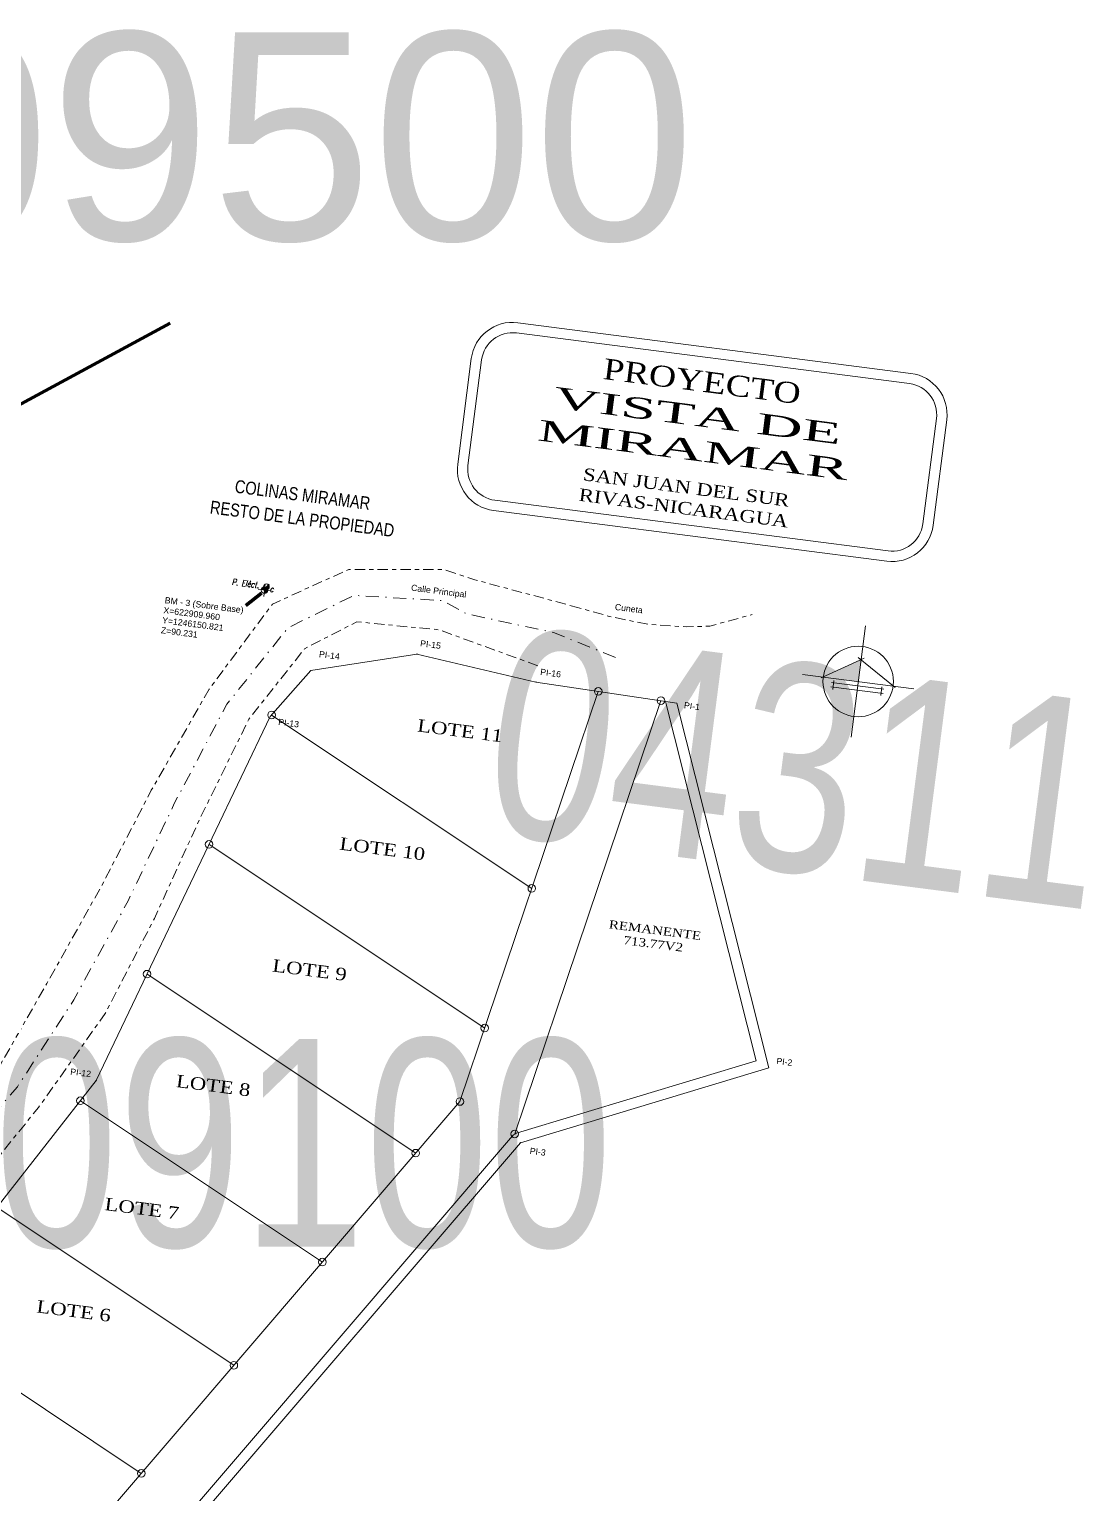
# Model space of a CAD drawing. Header units: inches. Extents: x 610851 to 630254, y 1234683 to 1264905.
# Drawn here: x 622884.7 to 622986.2, y 1246070.1 to 1246211 of the extents above; entities that cross this region are included whole.
import ezdxf
from ezdxf.enums import TextEntityAlignment as Align

# ---------------------------------------------------------------- set-up
doc = ezdxf.new("R2010")
doc.units = ezdxf.units.IN
doc.header["$MEASUREMENT"] = 0
doc.linetypes.add('CENTRO1', pattern=[4.4, 2, -0.8, 0.8, -0.8])
doc.linetypes.add('DASHDOTX2', pattern=[508.001, 254, -127, 0.001, -127])
doc.layers.add('Level 50', color=7, linetype='Continuous', lineweight=0)
doc.layers.add('Level 7', color=7, linetype='Continuous', lineweight=0)
doc.styles.add('ARIAL', font='arial.ttf', dxfattribs={"height": 0.225})
doc.styles.add('ROMAN80', font='romans.shx', dxfattribs={"width": 0.8, "oblique": 10, "height": 0.54})
doc.styles.get("Standard").update_dxf_attribs({"font": 'arial.ttf'})
doc.styles.add('Styledgn003', font='dgn003.shx')
doc.styles.add('Styledgn032', font='dgn032.shx')
doc.styles.add('Styletxt', font='txt.shx')
doc.styles.add('Swis721', font='swissk.ttf')
doc.dimstyles.new('Standard-Leader', dxfattribs={"dimtxt": 0.3, "dimasz": 0.6, "dimexe": 0.18, "dimexo": 0.0625, "dimgap": 0, "dimtad": 0, "dimtih": 1, "dimtoh": 1, "dimdec": 4, "dimzin": 3, "dimdsep": 46, "dimtxsty": 'Styletxt', "dimsah": 1, "dimcen": 0.09, "dimclrd": 2, "dimadec": 0, "dimazin": 0, "dimtfac": 1, "dimtdec": 4, "dimtofl": 0, "dimtmove": 0, "dimatfit": 3, "dimfxl": 1, "dimtolj": 1, "dimtzin": 0, "dimarcsym": 0})
doc.dimstyles.new('STANDARD-Linear', dxfattribs={"dimtxt": 1.5, "dimasz": 1.13, "dimexe": 0.125, "dimexo": 0.000625, "dimgap": 0.3, "dimtad": 1, "dimzin": 7, "dimdsep": 46, "dimtxsty": 'Styletxt', "dimsah": 1, "dimcen": 2.5, "dimclrd": 1, "dimclre": 1, "dimclrt": 2, "dimaunit": 1, "dimadec": 7, "dimazin": 0, "dimtfac": 1, "dimtofl": 0, "dimtmove": 1, "dimatfit": 3, "dimfxl": 1, "dimtolj": 1, "dimtzin": 0, "dimarcsym": 0})

# ---------------------------------------------------------------- blocks, each defined once
blk = doc.blocks.new('DGN_COMPLEXCHAIN89')
at = {"layer": 'Level 50', "color": 7, "flags": 128}
for points in [[(622945.99, 1246146.3), (622954.72, 1246111.71), (622931.72, 1246104.78)], [(622931.25, 1246104.48), (622896.51, 1246063.96), (622893.37, 1246058.93), (622883.2, 1246038.47), (622879.93, 1246030.63), (622873.41, 1245999.18)]]:
    blk.add_lwpolyline(points, dxfattribs=at)
at = {"layer": 'Level 50', "color": 7}
blk.add_arc((622932.01, 1246103.82), 1, 106.7628, 139.3883, dxfattribs=at)

msp = doc.modelspace()

# ---------------------------------------------------------------- hatches: boundary and pattern name
at = {"layer": 'Level 50', "linetype": 'Continuous'}
h = msp.add_hatch(color=7, dxfattribs=at)
edge = h.paths.add_edge_path()
edge.add_line((622907.40803, 1246157.31032), (622907.40803, 1246157.31032))
edge.add_arc((622907.36883, 1246157.006), 0.30683, 82.6591278, 172.6591278)
edge.add_line((622907.06451, 1246157.04521), (622907.06451, 1246157.04521))
edge.add_line((622907.06451, 1246157.04521), (622907.36883, 1246157.006))
edge.add_line((622907.36883, 1246157.006), (622907.40803, 1246157.31032))
h = msp.add_hatch(color=7, dxfattribs=at)
edge = h.paths.add_edge_path()
edge.add_line((622907.36883, 1246157.006), (622907.32962, 1246156.70168))
edge.add_arc((622907.36883, 1246157.006), 0.30683, -97.3408721, -7.3408721)
edge.add_line((622907.67314, 1246156.9668), (622907.67314, 1246156.9668))
edge.add_line((622907.67314, 1246156.9668), (622907.36883, 1246157.006))
h = msp.add_hatch(color=7, dxfattribs=at)
edge = h.paths.add_edge_path()
edge.add_line((622907.83019, 1246157.28736), (622907.83019, 1246157.28736))
edge.add_arc((622907.55087, 1246157.32334), 0.28163, -7.3408721, 42.420763)
edge.add_line((622907.75877, 1246157.51332), (622907.75877, 1246157.51332))
edge.add_line((622907.75877, 1246157.51332), (622907.34359, 1246157.13267))
edge.add_arc((622907.55087, 1246157.32334), 0.28163, -137.3894411, -7.3408722)
msp.add_hatch(color=7, dxfattribs=at).paths.add_polyline_path([(622964.52654, 1246148.20901), (622964.79755, 1246150.31133), (622961.16282, 1246148.64263)])

# ---------------------------------------------------------------- linework, layer by layer
at = {"layer": 'Level 50', "color": 7}
for p, q in [((622906.76264, 1246157.08409), (622907.97501, 1246156.92791)), ((622907.82989, 1246157.57853), (622907.21295, 1246157.01289)), ((622907.44692, 1246157.61219), (622907.29073, 1246156.39982)), ((622963.83722, 1246142.8617), (622965.21586, 1246153.55631)), ((622911.81732, 1246149.2581), (622922.04534, 1246150.84828)), ((622922.04534, 1246150.84828), (622933.50277, 1246148.15224)), ((622960.97682, 1246148.55723), (622965.10992, 1246150.45474)), ((622964.53176, 1246150.52927), (622968.07649, 1246147.62268)), ((622907.92634, 1246144.85114), (622911.81732, 1246149.2581)), ((622959.17923, 1246148.89833), (622969.87384, 1246147.51969)), ((622939.50214, 1246147.26113), (622926.18541, 1246107.78603)), ((622933.50277, 1246148.15224), (622947.06158, 1246146.1383)), ((622933.50277, 1246148.15224), (622947.06158, 1246146.1383)), ((622961.89535, 1246147.69329), (622966.94092, 1246147.04286)), ((622961.94955, 1246148.11376), (622966.99513, 1246147.46333)), ((622962.07853, 1246147.45557), (622962.1868, 1246148.29652)), ((622966.70359, 1246146.85973), (622966.81199, 1246147.70066)), ((622945.5322, 1246146.36546), (622931.46396, 1246104.66264)), ((622947.06158, 1246146.1383), (622955.91989, 1246111.02666)), ((622891.16536, 1246109.80749), (622907.92634, 1246144.85114)), ((622908.0452, 1246144.98576), (622933.10311, 1246128.29232)), ((622902.03297, 1246132.52934), (622928.56884, 1246114.85129)), ((622896.06204, 1246120.04541), (622921.92406, 1246102.81628)), ((622955.91989, 1246111.02666), (622932.0097, 1246103.82468)), ((622955.91989, 1246111.02666), (622932.0097, 1246103.82468)), ((622828.41659, 1246029.86479), (622891.16536, 1246109.80749)), ((622889.63888, 1246107.86274), (622912.94052, 1246092.33933)), ((622926.18541, 1246107.78603), (622891.66179, 1246067.52325)), ((622932.0097, 1246103.82468), (622897.32019, 1246063.36844)), ((622904.41592, 1246082.39762), (622881.588, 1246097.60581)), ((622895.49804, 1246071.99724), (622873.1653, 1246086.87519))]:
    msp.add_line(p, q, dxfattribs=at)
at = {"layer": 'Level 50', "color": 7, "flags": 128}
for points in [[(622931.75326, 1246182.74317), (622969.59921, 1246177.86755), (622969.59921, 1246177.86755, -0.414213562), (622973.05534, 1246173.38925), (622973.05534, 1246173.38925), (622971.74831, 1246163.24375), (622971.74831, 1246163.24375), (622971.74831, 1246163.24375, -0.414213562), (622967.27001, 1246159.78763), (622967.27001, 1246159.78763), (622929.42405, 1246164.66325), (622929.42405, 1246164.66325), (622929.42405, 1246164.66325, -0.414213562), (622925.96793, 1246169.14155), (622927.27495, 1246179.28705), (622927.27495, 1246179.28705, -0.414213562), (622931.75326, 1246182.74317)], [(622931.62548, 1246181.75137), (622969.47144, 1246176.87575), (622969.47144, 1246176.87575, -0.414213562), (622972.06353, 1246173.51702), (622972.06353, 1246173.51702), (622970.75651, 1246163.37153), (622970.75651, 1246163.37153), (622970.75651, 1246163.37153, -0.414213562), (622967.39778, 1246160.77943), (622929.55183, 1246165.65505), (622929.55183, 1246165.65505, -0.414213562), (622926.95973, 1246169.01378), (622928.26676, 1246179.15927), (622928.26676, 1246179.15927, -0.414213562), (622931.62548, 1246181.75137)]]:
    msp.add_lwpolyline(points, format="xyb", dxfattribs=at)
at = {"layer": 'Level 50', "color": 7, "linetype": 'CENTRO1', "ltscale": 0.5, "flags": 128}
for points in [[(622805.71887, 1246005.28446), (622808.94133, 1246012.36777), (622815.94822, 1246027.44507), (622822.74469, 1246036.34965), (622835.3522, 1246052.75523), (622846.02139, 1246066.95036), (622856.78748, 1246080.72364), (622866.80438, 1246093.60434), (622873.92796, 1246102.38713), (622881.55956, 1246110.6679), (622886.41552, 1246119.15299), (622891.69667, 1246128.5593), (622896.47152, 1246137.73744), (622902.03475, 1246147.47845), (622908.12374, 1246155.66556), (622915.4988, 1246158.99653), (622924.66705, 1246158.9739), (622927.61248, 1246158.00562), (622936.88824, 1246155.50695)], [(622936.88824, 1246155.50695), (622940.56376, 1246154.47688), (622944.27972, 1246153.71383), (622948.00866, 1246153.46635), (622950.23947, 1246153.54092), (622954.31651, 1246154.65714)], [(622933.67691, 1246149.73093), (622924.16535, 1246153.18556), (622916.26745, 1246153.95903), (622911.22689, 1246151.35876), (622905.85742, 1246144.58531), (622901.12169, 1246134.95951), (622896.77339, 1246125.41386), (622892.03734, 1246116.26299), (622885.61669, 1246107.22328), (622878.6291, 1246098.61958), (622872.06777, 1246090.26445), (622862.0687, 1246077.20904), (622851.24666, 1246062.77449), (622841.2072, 1246048.8108), (622827.68039, 1246032.35225), (622821.51368, 1246023.8515), (622814.10617, 1246010.25856), (622811.48867, 1246003.58228)]]:
    msp.add_lwpolyline(points, dxfattribs=at)
at = {"layer": 'Level 50', "color": 7, "linetype": 'DASHDOTX2', "ltscale": 0.005, "flags": 128}
msp.add_lwpolyline([(622941.15056, 1246150.52451), (622935.19845, 1246152.9247), (622926.77918, 1246154.73831), (622924.49137, 1246155.99795), (622915.98812, 1246156.4945), (622909.63609, 1246153.38765), (622903.73847, 1246146.02082), (622898.68271, 1246136.45439), (622894.23064, 1246127.08949), (622889.0031, 1246117.55931), (622883.57467, 1246109.19334), (622876.09145, 1246100.62425), (622869.53782, 1246092.10983), (622859.23845, 1246079.11832), (622853.45179, 1246071.0788), (622848.5099, 1246065.16678), (622838.24296, 1246050.90874), (622824.82233, 1246034.64824), (622818.78565, 1246025.92809), (622811.3856, 1246011.48523), (622808.53136, 1246004.78702)], dxfattribs=at)
at = {"layer": 'Level 50', "color": 7}
for centre, radius in [((622907.36883, 1246157.006), 0.30683), ((622907.55087, 1246157.32334), 0.28163), ((622964.52654, 1246148.20901), 3.39155), ((622939.50214, 1246147.26113), 0.3653), ((622945.5322, 1246146.36546), 0.3653), ((622908.0452, 1246144.98576), 0.3653), ((622902.03297, 1246132.52934), 0.3653), ((622933.10311, 1246128.29232), 0.3653), ((622896.06204, 1246120.04541), 0.3653), ((622928.56884, 1246114.85129), 0.3653), ((622889.63888, 1246107.86274), 0.3653), ((622926.18541, 1246107.78603), 0.3653), ((622931.46396, 1246104.66264), 0.3653), ((622921.92406, 1246102.81628), 0.3653), ((622912.94052, 1246092.33933), 0.3653), ((622904.41592, 1246082.39762), 0.3653), ((622895.49804, 1246071.99724), 0.3653)]:
    msp.add_circle(centre, radius, dxfattribs=at)
at = {"layer": 'Level 50'}
for p in [(622922.04534, 1246150.84828), (622911.81732, 1246149.2581), (622933.50277, 1246148.15224), (622907.92634, 1246144.85114), (622891.16536, 1246109.80749), (622932.0097, 1246103.82468)]:
    msp.add_point(p, dxfattribs=at)

# ---------------------------------------------------------------- block references
at = {"layer": 'Level 50', "color": 7}
msp.add_blockref('DGN_COMPLEXCHAIN89', (0, 0), dxfattribs=at)

# ---------------------------------------------------------------- texts
at = {"layer": 'Level 50', "color": 7, "style": 'ARIAL', "width": 0.8}
for s, p in [('COLINAS MIRAMAR', (622910.95618, 1246165.55678)), ('RESTO DE LA PROPIEDAD', (622910.91886, 1246163.25199))]:
    msp.add_text(s, height=1.25, rotation=352.6591279, dxfattribs=at).set_placement(p, align=Align.CENTER)
at = {"layer": 'Level 50', "color": 7, "style": 'ROMAN80', "oblique": 10, "width": 0.7}
for s, p in [('P. Eléct.', (622904.19488, 1246157.51883)), ('c', (622907.86437, 1246156.84438))]:
    msp.add_text(s, height=0.6, rotation=352.6591279, dxfattribs=at).set_placement(p)
at = {"layer": 'Level 50', "color": 7, "style": 'ARIAL'}
for s, p in [('Calle Principal', (622921.45032, 1246156.95951)), ('BM - 3 (Sobre Base)', (622897.73301, 1246155.75678)), ('Cuneta', (622941.07292, 1246155.10435)), ('Y=1246150.821', (622897.48476, 1246153.82985)), ('X=622909.960', (622897.60889, 1246154.79332)), ('Z=90.231', (622897.36064, 1246152.86638)), ('PI-15', (622922.3235, 1246151.59836)), ('PI-14', (622912.58572, 1246150.56075)), ('PI-16', (622933.88786, 1246148.85346)), ('PI-1', (622947.72435, 1246145.64067)), ('PI-13', (622908.66151, 1246144.03606)), ('PI-2', (622956.62426, 1246111.40595)), ('PI-12', (622888.63997, 1246110.38067)), ('PI-3', (622932.87666, 1246102.75713))]:
    msp.add_text(s, height=0.6, rotation=352.6591279, dxfattribs=at).set_placement(p)
at = {"layer": 'Level 50', "color": 7, "linetype": 'Continuous', "lineweight": 0, "style": 'Styledgn003', "width": 0.8}
msp.add_text('04311', height=19.999998, rotation=352.6591279, dxfattribs=at).set_placement((622958.77546, 1246139.91416), align=Align.MIDDLE_CENTER)
msp.add_text('04311', height=19.999998, rotation=352.6591279, dxfattribs=at).set_placement((622958.77546, 1246139.91416), align=Align.MIDDLE_CENTER)
msp.add_text('04311', height=19.999998, rotation=352.6591279, dxfattribs=at).set_placement((622958.77546, 1246139.91416), align=Align.MIDDLE_CENTER)
at = {"layer": 'Level 50', "color": 7, "linetype": 'Continuous', "lineweight": 0, "style": 'Styledgn032', "width": 0.8}
msp.add_text('09100', height=19.999998, dxfattribs=at).set_placement((622911.12087, 1246103.8072), align=Align.MIDDLE_CENTER)
at = {"layer": 'Level 50', "color": 7, "attachment_point": 2, "rotation": 352.6591279, "style": 'Swis721'}
for s, insert, char_height, width in [('{\\fDutch801 Rm BT|b0|i0|c0|p18;\\W1.2;PROYECTO\\P\\W2.04;VISTA DE \\PMIRAMAR}', (622949.62079, 1246178.0986), 2.00001, 54.8990716), ('{\\fDutch801 Rm BT|b0|i0|c0|p18;\\W1.2;SAN JUAN DEL SUR\\PRIVAS-NICARAGUA}', (622948.05033, 1246167.49281), 1.2, 54.8990716), ('{\\fDutch801 Rm BT|b0|i0|c0|p18;\\W1.2;LOTE 11}', (622926.28314, 1246144.07517), 1.2, 16.5107089), ('{\\fDutch801 Rm BT|b0|i0|c0|p18;\\W1.2;LOTE 10}', (622918.79442, 1246132.7024), 1.2, 16.5107089), ('{\\fDutch801 Rm BT|b0|i0|c0|p18;\\W1.2;REMANENTE\\P713.77V2}', (622945.02519, 1246124.68693), 0.8, 9.2332037), ('{\\fDutch801 Rm BT|b0|i0|c0|p18;\\W1.2;LOTE 9}', (622911.78853, 1246121.041), 1.2, 16.5107089), ('{\\fDutch801 Rm BT|b0|i0|c0|p18;\\W1.2;LOTE 8}', (622902.5176, 1246109.92061), 1.2, 16.5107089), ('{\\fDutch801 Rm BT|b0|i0|c0|p18;\\W1.2;LOTE 7}', (622895.64167, 1246098.08124), 1.2, 16.5107089), ('{\\fDutch801 Rm BT|b0|i0|c0|p18;\\W1.2;LOTE 6}', (622889.08061, 1246088.23287), 1.2, 16.5107089)]:
    msp.add_mtext(s, dxfattribs=dict(at, insert=insert, char_height=char_height, width=width))
at = {"layer": 'Level 7', "color": 7, "linetype": 'Continuous', "lineweight": 0}
msp.add_text('09500', height=20, dxfattribs=at).set_placement((622871.13897, 1246190.68394))
msp.add_text('09500', height=20, dxfattribs=at).set_placement((622871.13897, 1246190.68394))
msp.add_text('09500', height=20, dxfattribs=at).set_placement((622871.13897, 1246190.68394))

# ---------------------------------------------------------------- leaders
at = {"layer": 'Level 50', "color": 7}
msp.add_leader([(622907.07159, 1246156.72227), (622905.5618, 1246155.53711)], dimstyle='Standard-Leader', override={"dimscale": 1, "dimtxt": 0.3, "dimasz": 0.6, "dimgap": 0.09, "dimtad": 0, "dimclrd": 0, "dimlwd": 65534}, dxfattribs=at)
at = {"layer": 'Level 7', "color": 7, "linetype": 'Continuous', "lineweight": 0}
msp.add_leader([(622783.37851, 1246120.7121), (622898.29613, 1246182.69654)], dimstyle='STANDARD-Linear', override={"dimscale": 1, "dimtxt": 20, "dimasz": 20, "dimgap": 10, "dimtad": 1, "dimclrd": 0, "dimlwd": 65534}, dxfattribs=at)
msp.add_leader([(622783.37851, 1246120.7121), (622898.29613, 1246182.69654)], dimstyle='STANDARD-Linear', override={"dimscale": 1, "dimtxt": 20, "dimasz": 20, "dimgap": 10, "dimtad": 1, "dimclrd": 0, "dimlwd": 65534}, dxfattribs=at)
msp.add_leader([(622783.37851, 1246120.7121), (622898.29613, 1246182.69654)], dimstyle='STANDARD-Linear', override={"dimscale": 1, "dimtxt": 20, "dimasz": 20, "dimgap": 10, "dimtad": 1, "dimclrd": 0, "dimlwd": 65534}, dxfattribs=at)

doc.saveas('drawing.dxf')
